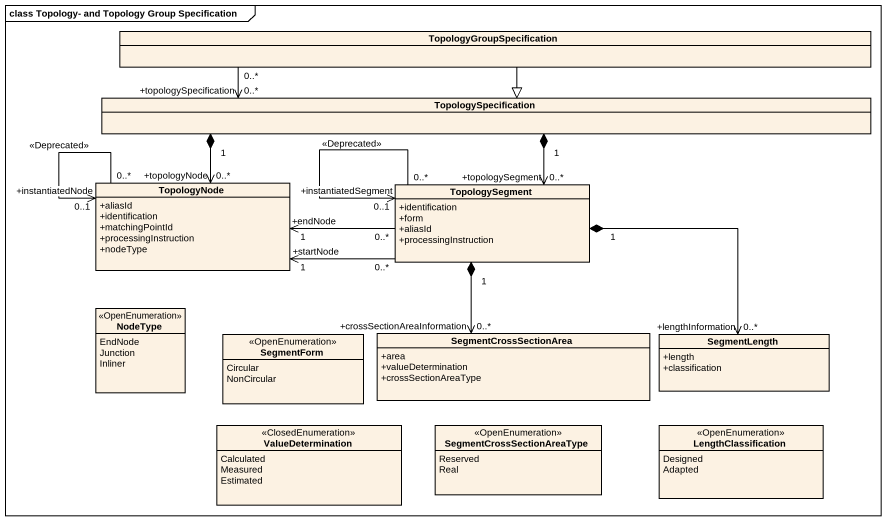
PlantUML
@startuml
mainframe class Topology- and Topology Group Specification
hide circle
hide empty members
skinparam classAttributeIconSize 0
class TopologyGroupSpecification
class TopologySpecification
class TopologyNode {
  +aliasId
  +identification
  +matchingPointId
  +processingInstruction
  +nodeType
}
class TopologySegment {
  +identification
  +form
  +aliasId
  +processingInstruction
}
enum NodeType <<OpenEnumeration>> {
  EndNode
  Junction
  Inliner
}
enum SegmentForm <<OpenEnumeration>> {
  Circular
  NonCircular
}
class SegmentCrossSectionArea {
  +area
  +valueDetermination
  +crossSectionAreaType
}
class SegmentLength {
  +length
  +classification
}
enum ValueDetermination <<ClosedEnumeration>> {
  Calculated
  Measured
  Estimated
}
enum SegmentCrossSectionAreaType <<OpenEnumeration>> {
  Reserved
  Real
}
enum LengthClassification <<OpenEnumeration>> {
  Designed
  Adapted
}
TopologyGroupSpecification "0..*" --> "+topologySpecification\n0..*" TopologySpecification
TopologyGroupSpecification --|> TopologySpecification
TopologySpecification "1" *-left-> "+topologyNode\n0..*" TopologyNode
TopologySpecification "1" *--> "+topologySegment\n0..*" TopologySegment
TopologyNode "0..*" --> "0..1\n+instantiatedNode" TopologyNode : <<Deprecated>>
TopologySegment "0..*" -left-> "+endNode\n1" TopologyNode
TopologySegment "0..*" -left-> "+startNode\n1" TopologyNode
TopologySegment "0..*" --> "+instantiatedSegment\n0..1" TopologySegment : <<Deprecated>>
TopologySegment "1" *--> "+crossSectionAreaInformation\n0..*" SegmentCrossSectionArea
TopologySegment "1" *-right-> "+lengthInformation\n0..*" SegmentLength
@enduml
